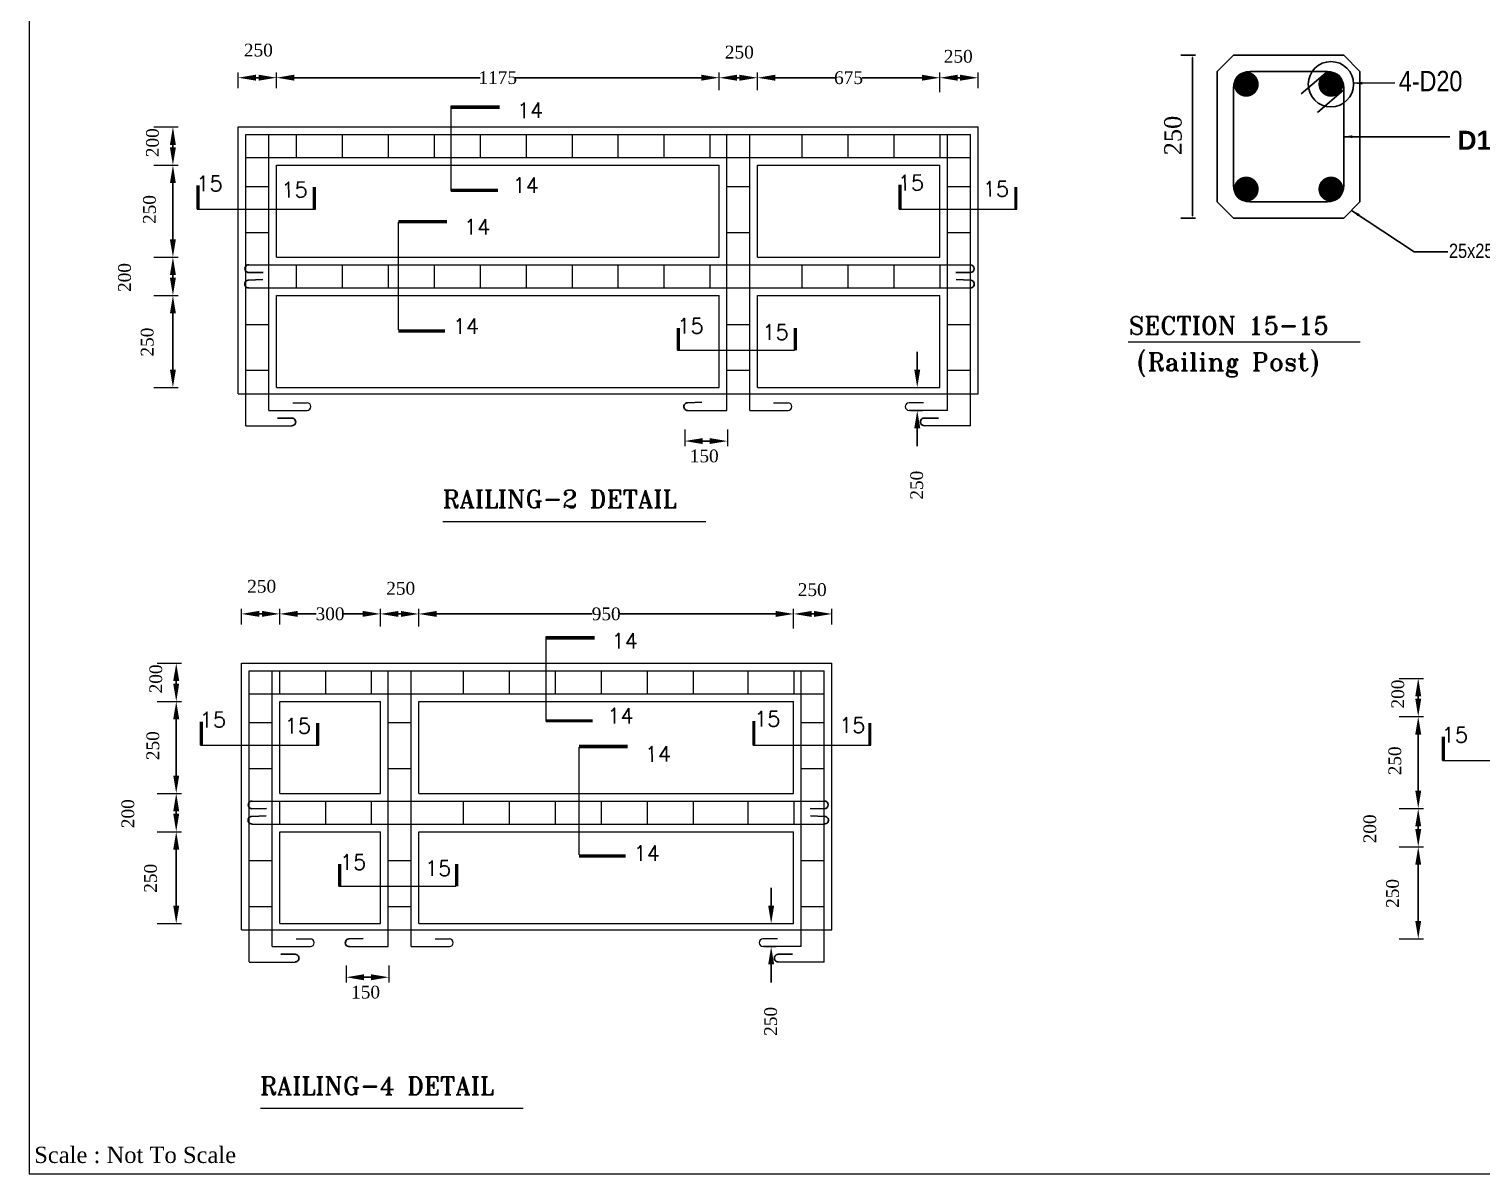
# Model space of a CAD drawing. Extents: x -298162 to 1078160, y -513173 to -216568.
# Drawn here: x 651292 to 679738, y -459717 to -437298 of the extents above; entities that cross this region are included whole.
import ezdxf

# ---------------------------------------------------------------- set-up
doc = ezdxf.new("R2010")
doc.units = 0
doc.header["$MEASUREMENT"] = 0
doc.linetypes.add('ACAD_ISO02W100', pattern=[15, 12, -3])
doc.layers.get('0').update_dxf_attribs({"linetype": 'CONTINUOUS'})
doc.layers.get('DEFPOINTS').update_dxf_attribs({"linetype": 'CONTINUOUS'})
doc.layers.add('doted', color=172, linetype='ACAD_ISO02W100', lineweight=30)
doc.layers.add('LINE', color=7, linetype='CONTINUOUS')
doc.styles.add('BIG', font='ROMANT.SHX')
doc.styles.add('RB', font='sanssb__.ttf')
doc.styles.add('ROMANS', font='romans.shx', dxfattribs={"width": 0.8, "height": 100})
doc.styles.get("Standard").update_dxf_attribs({"font": 'times.ttf', "height": 250})
doc.styles.add('sum', font='arialbd.ttf')
doc.styles.add('TNR', font='times.ttf')
doc.dimstyles.new('3', dxfattribs={"dimtxt": 225, "dimasz": 350, "dimexe": 100, "dimexo": 25, "dimgap": 9, "dimtad": 0, "dimdec": 0, "dimzin": 0, "dimdsep": 46, "dimtxsty": 'Standard', "dimcen": 0, "dimclrt": 256, "dimadec": 0, "dimazin": 0, "dimtfac": 1, "dimtdec": 0, "dimtofl": 0, "dimtmove": 2, "dimatfit": 3, "dimfxl": 1, "dimtolj": 1, "dimtzin": 0, "dimarcsym": 0})
doc.dimstyles.new('ISO-25', dxfattribs={"dimtxt": 2.5, "dimasz": 2.5, "dimexe": 1.25, "dimexo": 0.625, "dimtad": 1, "dimtxsty": 'Standard', "dimcen": 2.5, "dimadec": 0, "dimazin": 0, "dimtfac": 1, "dimtmove": 0, "dimatfit": 3, "dimfxl": 1, "dimarcsym": 0})

# ---------------------------------------------------------------- blocks, each defined once
blk = doc.blocks.new('*D889')
at = {"color": 7, "lineweight": 15}
for p, q in [((653737, -441766), (654209, -441766)), ((653737, -442516), (654209, -442516))]:
    blk.add_line(p, q, dxfattribs=at)
at = {"color": 7, "lineweight": -2}
blk.add_line((654109, -442116), (654109, -442166), dxfattribs=at)
for points in [[(654050, -442116), (654167, -442116), (654109, -441766)], [(654050, -442166), (654167, -442166), (654109, -442516)]]:
    blk.add_solid(points, dxfattribs=at)
at = {"layer": 'DEFPOINTS', "color": 0, "lineweight": -2}
for p in [(653712, -441766), (653712, -442516), (654109, -442516)]:
    blk.add_point(p, dxfattribs=at)
at = {"lineweight": 15, "insert": (653163, -442163), "char_height": 250, "attachment_point": 5, "rotation": 90}
blk.add_mtext('\\A1;200', dxfattribs=at)
blk = doc.blocks.new('ARC')
at = {"color": 6, "linetype": 'Continuous'}
blk.add_line((-46.4, 25), (0.8, 25), dxfattribs=at)
blk.add_arc((0.4, 12.5), 12.5, 268.1217, 88.1217, dxfattribs=at)
blk = doc.blocks.new('*D890')
at = {"color": 7, "lineweight": 15}
for p, q in [((653737, -442516), (654209, -442516)), ((653737, -444316), (654209, -444316))]:
    blk.add_line(p, q, dxfattribs=at)
at = {"color": 7, "lineweight": -2}
blk.add_line((654109, -442866), (654109, -443966), dxfattribs=at)
for points in [[(654050, -442866), (654167, -442866), (654109, -442516)], [(654050, -443966), (654167, -443966), (654109, -444316)]]:
    blk.add_solid(points, dxfattribs=at)
at = {"layer": 'DEFPOINTS', "color": 0, "lineweight": -2}
for p in [(653712, -442516), (653712, -444316), (654109, -444316)]:
    blk.add_point(p, dxfattribs=at)
at = {"lineweight": 15, "insert": (653607, -443428), "char_height": 250, "attachment_point": 5, "rotation": 90}
blk.add_mtext('\\A1;250', dxfattribs=at)
blk = doc.blocks.new('*D891')
at = {"color": 7, "lineweight": -2}
for p, q in [((668682, -443966), (668682, -443616)), ((668682, -445116), (668682, -445466))]:
    blk.add_line(p, q, dxfattribs=at)
at = {"color": 7, "lineweight": 15}
for p, q in [((668550, -444316), (668782, -444316)), ((668550, -444766), (668782, -444766))]:
    blk.add_line(p, q, dxfattribs=at)
at = {"color": 7, "lineweight": -2}
for points in [[(668624, -443966), (668741, -443966), (668682, -444316)], [(668624, -445116), (668741, -445116), (668682, -444766)]]:
    blk.add_solid(points, dxfattribs=at)
at = {"layer": 'DEFPOINTS', "color": 0, "lineweight": -2}
for p in [(668525, -444316), (668525, -444766), (668682, -444766)]:
    blk.add_point(p, dxfattribs=at)
at = {"lineweight": 15, "insert": (668673, -446230), "char_height": 250, "attachment_point": 5, "rotation": 90}
blk.add_mtext('\\A1;250', dxfattribs=at)
blk = doc.blocks.new('*D892')
at = {"color": 7, "lineweight": 15}
for p, q in [((664129, -445138), (664129, -445466)), ((664967, -445138), (664967, -445466))]:
    blk.add_line(p, q, dxfattribs=at)
at = {"color": 7, "lineweight": -2}
blk.add_line((664479, -445366), (664617, -445366), dxfattribs=at)
for points in [[(664479, -445308), (664479, -445424), (664129, -445366)], [(664617, -445308), (664617, -445424), (664967, -445366)]]:
    blk.add_solid(points, dxfattribs=at)
at = {"layer": 'DEFPOINTS', "color": 0, "lineweight": -2}
for p in [(664129, -445113), (664967, -445113), (664967, -445366)]:
    blk.add_point(p, dxfattribs=at)
at = {"lineweight": 15, "insert": (664511, -445659), "char_height": 250, "attachment_point": 5}
blk.add_mtext('\\A1;150', dxfattribs=at)
blk = doc.blocks.new('*D893')
at = {"color": 7, "lineweight": 15}
for p, q in [((656135, -438458), (656135, -438151)), ((664802, -438498), (664802, -438151))]:
    blk.add_line(p, q, dxfattribs=at)
at = {"color": 7, "lineweight": -2}
for p, q in [((656485, -438251), (660124, -438251)), ((664452, -438251), (660813, -438251))]:
    blk.add_line(p, q, dxfattribs=at)
for points in [[(656485, -438192), (656485, -438309), (656135, -438251)], [(664452, -438192), (664452, -438309), (664802, -438251)]]:
    blk.add_solid(points, dxfattribs=at)
at = {"layer": 'DEFPOINTS', "color": 0, "lineweight": -2}
for p in [(664802, -438251), (656135, -438483), (664802, -438523)]:
    blk.add_point(p, dxfattribs=at)
at = {"lineweight": 15, "insert": (660468, -438251), "char_height": 250, "attachment_point": 5}
blk.add_mtext('\\A1;1175', dxfattribs=at)
blk = doc.blocks.new('*D894')
at = {"color": 7, "lineweight": 15}
for p, q in [((653737, -439216), (654209, -439216)), ((653737, -439966), (654209, -439966))]:
    blk.add_line(p, q, dxfattribs=at)
at = {"color": 7, "lineweight": -2}
blk.add_line((654109, -439566), (654109, -439616), dxfattribs=at)
for points in [[(654050, -439566), (654167, -439566), (654109, -439216)], [(654050, -439616), (654167, -439616), (654109, -439966)]]:
    blk.add_solid(points, dxfattribs=at)
at = {"layer": 'DEFPOINTS', "color": 0, "lineweight": -2}
for p in [(653712, -439216), (653712, -439966), (654109, -439966)]:
    blk.add_point(p, dxfattribs=at)
at = {"lineweight": 15, "insert": (653710, -439524), "char_height": 250, "attachment_point": 5, "rotation": 90}
blk.add_mtext('\\A1;200', dxfattribs=at)
blk = doc.blocks.new('*D895')
at = {"color": 7, "lineweight": 15}
for p, q in [((653737, -439966), (654209, -439966)), ((653737, -441766), (654209, -441766))]:
    blk.add_line(p, q, dxfattribs=at)
at = {"color": 7, "lineweight": -2}
blk.add_line((654109, -440316), (654109, -441416), dxfattribs=at)
for points in [[(654050, -440316), (654167, -440316), (654109, -439966)], [(654050, -441416), (654167, -441416), (654109, -441766)]]:
    blk.add_solid(points, dxfattribs=at)
at = {"layer": 'DEFPOINTS', "color": 0, "lineweight": -2}
for p in [(653712, -439966), (653712, -441766), (654109, -441766)]:
    blk.add_point(p, dxfattribs=at)
at = {"lineweight": 15, "insert": (653651, -440832), "char_height": 250, "attachment_point": 5, "rotation": 90}
blk.add_mtext('\\A1;250', dxfattribs=at)
blk = doc.blocks.new('*D896')
at = {"color": 7, "lineweight": 15}
for p, q in [((655385, -438458), (655385, -438151)), ((656135, -438458), (656135, -438151))]:
    blk.add_line(p, q, dxfattribs=at)
at = {"color": 7, "lineweight": -2}
blk.add_line((655735, -438251), (655785, -438251), dxfattribs=at)
for points in [[(655735, -438192), (655735, -438309), (655385, -438251)], [(655785, -438192), (655785, -438309), (656135, -438251)]]:
    blk.add_solid(points, dxfattribs=at)
at = {"layer": 'DEFPOINTS', "color": 0, "lineweight": -2}
for p in [(656135, -438251), (655385, -438483), (656135, -438483)]:
    blk.add_point(p, dxfattribs=at)
at = {"lineweight": 15, "insert": (655782, -437712), "char_height": 250, "attachment_point": 5}
blk.add_mtext('\\A1;250', dxfattribs=at)
blk = doc.blocks.new('*D897')
at = {"color": 7, "lineweight": 15}
for p, q in [((669122, -438458), (669122, -438152)), ((669872, -438458), (669872, -438152))]:
    blk.add_line(p, q, dxfattribs=at)
at = {"color": 7, "lineweight": -2}
blk.add_line((669472, -438252), (669522, -438252), dxfattribs=at)
for points in [[(669472, -438193), (669472, -438310), (669122, -438252)], [(669522, -438193), (669522, -438310), (669872, -438252)]]:
    blk.add_solid(points, dxfattribs=at)
at = {"layer": 'DEFPOINTS', "color": 0, "lineweight": -2}
for p in [(669872, -438252), (669122, -438483), (669872, -438483)]:
    blk.add_point(p, dxfattribs=at)
at = {"lineweight": 15, "insert": (669485, -437834), "char_height": 250, "attachment_point": 5}
blk.add_mtext('\\A1;250', dxfattribs=at)
blk = doc.blocks.new('*D898')
at = {"color": 7, "lineweight": 15}
for p, q in [((665552, -438498), (665552, -438152)), ((669122, -438537), (669122, -438152))]:
    blk.add_line(p, q, dxfattribs=at)
at = {"color": 7, "lineweight": -2}
for p, q in [((665902, -438252), (667071, -438252)), ((668772, -438252), (667603, -438252))]:
    blk.add_line(p, q, dxfattribs=at)
for points in [[(665902, -438193), (665902, -438310), (665552, -438252)], [(668772, -438193), (668772, -438310), (669122, -438252)]]:
    blk.add_solid(points, dxfattribs=at)
at = {"layer": 'DEFPOINTS', "color": 0, "lineweight": -2}
for p in [(669122, -438252), (665552, -438523), (669122, -438562)]:
    blk.add_point(p, dxfattribs=at)
at = {"lineweight": 15, "insert": (667337, -438252), "char_height": 250, "attachment_point": 5}
blk.add_mtext('\\A1;675', dxfattribs=at)
blk = doc.blocks.new('*D899')
at = {"color": 7, "lineweight": 15}
for p, q in [((664802, -438498), (664802, -438152)), ((665552, -438498), (665552, -438152))]:
    blk.add_line(p, q, dxfattribs=at)
at = {"color": 7, "lineweight": -2}
blk.add_line((665152, -438252), (665202, -438252), dxfattribs=at)
for points in [[(665152, -438193), (665152, -438310), (664802, -438252)], [(665202, -438193), (665202, -438310), (665552, -438252)]]:
    blk.add_solid(points, dxfattribs=at)
at = {"layer": 'DEFPOINTS', "color": 0, "lineweight": -2}
for p in [(665552, -438252), (664802, -438523), (665552, -438523)]:
    blk.add_point(p, dxfattribs=at)
at = {"lineweight": 15, "insert": (665199, -437752), "char_height": 250, "attachment_point": 5}
blk.add_mtext('\\A1;250', dxfattribs=at)
blk = doc.blocks.new('*D921')
at = {"color": 7, "lineweight": 15}
for p, q in [((678119, -452562), (678591, -452562)), ((678119, -453312), (678591, -453312))]:
    blk.add_line(p, q, dxfattribs=at)
at = {"color": 7, "lineweight": -2}
blk.add_line((678491, -452912), (678491, -452962), dxfattribs=at)
for points in [[(678433, -452912), (678549, -452912), (678491, -452562)], [(678433, -452962), (678549, -452962), (678491, -453312)]]:
    blk.add_solid(points, dxfattribs=at)
at = {"layer": 'DEFPOINTS', "color": 0, "lineweight": -2}
for p in [(678094, -452562), (678094, -453312), (678491, -453312)]:
    blk.add_point(p, dxfattribs=at)
at = {"lineweight": 15, "insert": (677545, -452959), "char_height": 250, "attachment_point": 5, "rotation": 90}
blk.add_mtext('\\A1;200', dxfattribs=at)
blk = doc.blocks.new('*D922')
at = {"color": 7, "lineweight": 15}
for p, q in [((678119, -453312), (678591, -453312)), ((678119, -455112), (678591, -455112))]:
    blk.add_line(p, q, dxfattribs=at)
at = {"color": 7, "lineweight": -2}
blk.add_line((678491, -453662), (678491, -454762), dxfattribs=at)
for points in [[(678433, -453662), (678549, -453662), (678491, -453312)], [(678433, -454762), (678549, -454762), (678491, -455112)]]:
    blk.add_solid(points, dxfattribs=at)
at = {"layer": 'DEFPOINTS', "color": 0, "lineweight": -2}
for p in [(678094, -453312), (678094, -455112), (678491, -455112)]:
    blk.add_point(p, dxfattribs=at)
at = {"lineweight": 15, "insert": (677990, -454224), "char_height": 250, "attachment_point": 5, "rotation": 90}
blk.add_mtext('\\A1;250', dxfattribs=at)
blk = doc.blocks.new('*D926')
at = {"color": 7, "lineweight": 15}
for p, q in [((678119, -450012), (678591, -450012)), ((678119, -450762), (678591, -450762))]:
    blk.add_line(p, q, dxfattribs=at)
at = {"color": 7, "lineweight": -2}
blk.add_line((678491, -450362), (678491, -450412), dxfattribs=at)
for points in [[(678433, -450362), (678549, -450362), (678491, -450012)], [(678433, -450412), (678549, -450412), (678491, -450762)]]:
    blk.add_solid(points, dxfattribs=at)
at = {"layer": 'DEFPOINTS', "color": 0, "lineweight": -2}
for p in [(678094, -450012), (678094, -450762), (678491, -450762)]:
    blk.add_point(p, dxfattribs=at)
at = {"lineweight": 15, "insert": (678092, -450320), "char_height": 250, "attachment_point": 5, "rotation": 90}
blk.add_mtext('\\A1;200', dxfattribs=at)
blk = doc.blocks.new('*D927')
at = {"color": 7, "lineweight": 15}
for p, q in [((678119, -450762), (678591, -450762)), ((678119, -452562), (678591, -452562))]:
    blk.add_line(p, q, dxfattribs=at)
at = {"color": 7, "lineweight": -2}
blk.add_line((678491, -451112), (678491, -452212), dxfattribs=at)
for points in [[(678433, -451112), (678549, -451112), (678491, -450762)], [(678433, -452212), (678549, -452212), (678491, -452562)]]:
    blk.add_solid(points, dxfattribs=at)
at = {"layer": 'DEFPOINTS', "color": 0, "lineweight": -2}
for p in [(678094, -450762), (678094, -452562), (678491, -452562)]:
    blk.add_point(p, dxfattribs=at)
at = {"lineweight": 15, "insert": (678034, -451628), "char_height": 250, "attachment_point": 5, "rotation": 90}
blk.add_mtext('\\A1;250', dxfattribs=at)
blk = doc.blocks.new('*D1137')
at = {"color": 7, "lineweight": 15}
for p, q in [((653802, -452265), (654274, -452265)), ((653802, -453015), (654274, -453015))]:
    blk.add_line(p, q, dxfattribs=at)
at = {"color": 7, "lineweight": -2}
blk.add_line((654174, -452615), (654174, -452665), dxfattribs=at)
for points in [[(654115, -452615), (654232, -452615), (654174, -452265)], [(654115, -452665), (654232, -452665), (654174, -453015)]]:
    blk.add_solid(points, dxfattribs=at)
at = {"layer": 'DEFPOINTS', "color": 0, "lineweight": -2}
for p in [(653777, -452265), (653777, -453015), (654174, -453015)]:
    blk.add_point(p, dxfattribs=at)
at = {"lineweight": 15, "insert": (653228, -452662), "char_height": 250, "attachment_point": 5, "rotation": 90}
blk.add_mtext('\\A1;200', dxfattribs=at)
blk = doc.blocks.new('*D1138')
at = {"color": 7, "lineweight": 15}
for p, q in [((653802, -453015), (654274, -453015)), ((653802, -454815), (654274, -454815))]:
    blk.add_line(p, q, dxfattribs=at)
at = {"color": 7, "lineweight": -2}
blk.add_line((654174, -453365), (654174, -454465), dxfattribs=at)
for points in [[(654115, -453365), (654232, -453365), (654174, -453015)], [(654115, -454465), (654232, -454465), (654174, -454815)]]:
    blk.add_solid(points, dxfattribs=at)
at = {"layer": 'DEFPOINTS', "color": 0, "lineweight": -2}
for p in [(653777, -453015), (653777, -454815), (654174, -454815)]:
    blk.add_point(p, dxfattribs=at)
at = {"lineweight": 15, "insert": (653672, -453927), "char_height": 250, "attachment_point": 5, "rotation": 90}
blk.add_mtext('\\A1;250', dxfattribs=at)
blk = doc.blocks.new('*D1139')
at = {"color": 7, "lineweight": -2}
for p, q in [((665822, -454465), (665822, -454115)), ((665822, -455615), (665822, -455965))]:
    blk.add_line(p, q, dxfattribs=at)
at = {"color": 7, "lineweight": 15}
for p, q in [((665690, -454815), (665922, -454815)), ((665690, -455265), (665922, -455265))]:
    blk.add_line(p, q, dxfattribs=at)
at = {"color": 7, "lineweight": -2}
for points in [[(665764, -454465), (665881, -454465), (665822, -454815)], [(665764, -455615), (665881, -455615), (665822, -455265)]]:
    blk.add_solid(points, dxfattribs=at)
at = {"layer": 'DEFPOINTS', "color": 0, "lineweight": -2}
for p in [(665665, -454815), (665665, -455265), (665822, -455265)]:
    blk.add_point(p, dxfattribs=at)
at = {"lineweight": 15, "insert": (665813, -456729), "char_height": 250, "attachment_point": 5, "rotation": 90}
blk.add_mtext('\\A1;250', dxfattribs=at)
blk = doc.blocks.new('*D1140')
at = {"color": 7, "lineweight": 15}
for p, q in [((657499, -455637), (657499, -455965)), ((658337, -455637), (658337, -455965))]:
    blk.add_line(p, q, dxfattribs=at)
at = {"color": 7, "lineweight": -2}
blk.add_line((657849, -455865), (657987, -455865), dxfattribs=at)
for points in [[(657849, -455807), (657849, -455924), (657499, -455865)], [(657987, -455807), (657987, -455924), (658337, -455865)]]:
    blk.add_solid(points, dxfattribs=at)
at = {"layer": 'DEFPOINTS', "color": 0, "lineweight": -2}
for p in [(657499, -455612), (658337, -455612), (658337, -455865)]:
    blk.add_point(p, dxfattribs=at)
at = {"lineweight": 15, "insert": (657881, -456158), "char_height": 250, "attachment_point": 5}
blk.add_mtext('\\A1;150', dxfattribs=at)
blk = doc.blocks.new('*D1141')
at = {"color": 7, "lineweight": 15}
for p, q in [((656200, -448932), (656200, -448650)), ((658172, -448997), (658172, -448650))]:
    blk.add_line(p, q, dxfattribs=at)
at = {"color": 7, "lineweight": -2}
for p, q in [((656550, -448750), (656914, -448750)), ((657822, -448750), (657458, -448750))]:
    blk.add_line(p, q, dxfattribs=at)
for points in [[(656550, -448691), (656550, -448808), (656200, -448750)], [(657822, -448691), (657822, -448808), (658172, -448750)]]:
    blk.add_solid(points, dxfattribs=at)
at = {"layer": 'DEFPOINTS', "color": 0, "lineweight": -2}
for p in [(658172, -448750), (656200, -448957), (658172, -449022)]:
    blk.add_point(p, dxfattribs=at)
at = {"lineweight": 15, "insert": (657186, -448750), "char_height": 250, "attachment_point": 5}
blk.add_mtext('\\A1;300', dxfattribs=at)
blk = doc.blocks.new('*D1142')
at = {"color": 7, "lineweight": 15}
for p, q in [((653802, -449715), (654274, -449715)), ((653802, -450465), (654274, -450465))]:
    blk.add_line(p, q, dxfattribs=at)
at = {"color": 7, "lineweight": -2}
blk.add_line((654174, -450065), (654174, -450115), dxfattribs=at)
for points in [[(654115, -450065), (654232, -450065), (654174, -449715)], [(654115, -450115), (654232, -450115), (654174, -450465)]]:
    blk.add_solid(points, dxfattribs=at)
at = {"layer": 'DEFPOINTS', "color": 0, "lineweight": -2}
for p in [(653777, -449715), (653777, -450465), (654174, -450465)]:
    blk.add_point(p, dxfattribs=at)
at = {"lineweight": 15, "insert": (653775, -450023), "char_height": 250, "attachment_point": 5, "rotation": 90}
blk.add_mtext('\\A1;200', dxfattribs=at)
blk = doc.blocks.new('*D1143')
at = {"color": 7, "lineweight": 15}
for p, q in [((653802, -450465), (654274, -450465)), ((653802, -452265), (654274, -452265))]:
    blk.add_line(p, q, dxfattribs=at)
at = {"color": 7, "lineweight": -2}
blk.add_line((654174, -450815), (654174, -451915), dxfattribs=at)
for points in [[(654115, -450815), (654232, -450815), (654174, -450465)], [(654115, -451915), (654232, -451915), (654174, -452265)]]:
    blk.add_solid(points, dxfattribs=at)
at = {"layer": 'DEFPOINTS', "color": 0, "lineweight": -2}
for p in [(653777, -450465), (653777, -452265), (654174, -452265)]:
    blk.add_point(p, dxfattribs=at)
at = {"lineweight": 15, "insert": (653717, -451331), "char_height": 250, "attachment_point": 5, "rotation": 90}
blk.add_mtext('\\A1;250', dxfattribs=at)
blk = doc.blocks.new('*D1144')
at = {"color": 7, "lineweight": 15}
for p, q in [((655450, -448957), (655450, -448650)), ((656200, -448957), (656200, -448650))]:
    blk.add_line(p, q, dxfattribs=at)
at = {"color": 7, "lineweight": -2}
blk.add_line((655800, -448750), (655850, -448750), dxfattribs=at)
for points in [[(655800, -448691), (655800, -448808), (655450, -448750)], [(655850, -448691), (655850, -448808), (656200, -448750)]]:
    blk.add_solid(points, dxfattribs=at)
at = {"layer": 'DEFPOINTS', "color": 0, "lineweight": -2}
for p in [(656200, -448750), (655450, -448982), (656200, -448982)]:
    blk.add_point(p, dxfattribs=at)
at = {"lineweight": 15, "insert": (655847, -448211), "char_height": 250, "attachment_point": 5}
blk.add_mtext('\\A1;250', dxfattribs=at)
blk = doc.blocks.new('*D1145')
at = {"color": 7, "lineweight": 15}
for p, q in [((666262, -448957), (666262, -448651)), ((667012, -448957), (667012, -448651))]:
    blk.add_line(p, q, dxfattribs=at)
at = {"color": 7, "lineweight": -2}
blk.add_line((666612, -448751), (666662, -448751), dxfattribs=at)
for points in [[(666612, -448693), (666612, -448809), (666262, -448751)], [(666662, -448693), (666662, -448809), (667012, -448751)]]:
    blk.add_solid(points, dxfattribs=at)
at = {"layer": 'DEFPOINTS', "color": 0, "lineweight": -2}
for p in [(667012, -448751), (666262, -448982), (667012, -448982)]:
    blk.add_point(p, dxfattribs=at)
at = {"lineweight": 15, "insert": (666626, -448277), "char_height": 250, "attachment_point": 5}
blk.add_mtext('\\A1;250', dxfattribs=at)
blk = doc.blocks.new('*D1146')
at = {"color": 7, "lineweight": 15}
for p, q in [((658922, -448997), (658922, -448651)), ((666262, -449036), (666262, -448651))]:
    blk.add_line(p, q, dxfattribs=at)
at = {"color": 7, "lineweight": -2}
for p, q in [((659272, -448751), (662320, -448751)), ((665912, -448751), (662864, -448751))]:
    blk.add_line(p, q, dxfattribs=at)
for points in [[(659272, -448693), (659272, -448809), (658922, -448751)], [(665912, -448693), (665912, -448809), (666262, -448751)]]:
    blk.add_solid(points, dxfattribs=at)
at = {"layer": 'DEFPOINTS', "color": 0, "lineweight": -2}
for p in [(666262, -448751), (658922, -449022), (666262, -449061)]:
    blk.add_point(p, dxfattribs=at)
at = {"lineweight": 15, "insert": (662592, -448751), "char_height": 250, "attachment_point": 5}
blk.add_mtext('\\A1;950', dxfattribs=at)
blk = doc.blocks.new('*D1147')
at = {"color": 7, "lineweight": 15}
for p, q in [((658172, -448997), (658172, -448651)), ((658922, -448997), (658922, -448651))]:
    blk.add_line(p, q, dxfattribs=at)
at = {"color": 7, "lineweight": -2}
blk.add_line((658522, -448751), (658572, -448751), dxfattribs=at)
for points in [[(658522, -448693), (658522, -448809), (658172, -448751)], [(658572, -448693), (658572, -448809), (658922, -448751)]]:
    blk.add_solid(points, dxfattribs=at)
at = {"layer": 'DEFPOINTS', "color": 0, "lineweight": -2}
for p in [(658922, -448751), (658172, -449022), (658922, -449022)]:
    blk.add_point(p, dxfattribs=at)
at = {"lineweight": 15, "insert": (658569, -448251), "char_height": 250, "attachment_point": 5}
blk.add_mtext('\\A1;250', dxfattribs=at)

msp = doc.modelspace()

# ---------------------------------------------------------------- linework, layer by layer
at = {"color": 0, "linetype": 'ByBlock', "lineweight": -2}
for p, q in [((674127.089, -437808.962), (673840.137, -437808.962)), ((674071.55, -437855.245), (674071.55, -439618.72)), ((674556.306, -438128.312), (674875.655, -437808.962)), ((674875.655, -437808.962), (677031.262, -437808.962)), ((677031.262, -437808.962), (677350.611, -438128.312)), ((674556.306, -438128.312), (674556.306, -440683.106)), ((675195.004, -438128.312), (676711.913, -438128.312)), ((676711.913, -438128.312), (676200.614, -438569.052)), ((677350.611, -438128.312), (677350.611, -440683.106)), ((674875.655, -438447.661), (674875.655, -440363.756)), ((677031.262, -438489.214), (676519.963, -438929.955)), ((677031.262, -438447.661), (677031.262, -440363.756)), ((674071.55, -440956.172), (674071.55, -439618.72)), ((674556.306, -440683.106), (674875.655, -441002.455)), ((675195.004, -440683.106), (676711.913, -440683.106)), ((677031.262, -441002.455), (677350.611, -440683.106)), ((674127.089, -441002.455), (673840.137, -441002.455)), ((674875.655, -441002.455), (677031.262, -441002.455))]:
    msp.add_line(p, q, dxfattribs=at)
at = {"color": 0, "lineweight": 15}
for p, q in [((659559.19, -440469.492), (659559.19, -438804.08)), ((659559.19, -438804.08), (660506.037, -438804.08)), ((659559.19, -438810.08), (660506.037, -438810.08)), ((659559.19, -438816.08), (660506.037, -438816.08)), ((659559.19, -438816.08), (660506.037, -438816.08)), ((659559.19, -438816.08), (660506.037, -438816.08)), ((659559.19, -438816.08), (660506.037, -438816.08)), ((659559.19, -438822.08), (660506.037, -438822.08)), ((659559.19, -438822.08), (660506.037, -438822.08)), ((659559.19, -438822.08), (660506.037, -438822.08)), ((659559.19, -438828.08), (660506.037, -438828.08)), ((659559.19, -438834.08), (660506.037, -438834.08)), ((659559.19, -438834.08), (660506.037, -438834.08)), ((659559.19, -438840.08), (660506.037, -438840.08)), ((659559.19, -438840.08), (660506.037, -438840.08)), ((659559.19, -438840.08), (660506.037, -438840.08)), ((659559.19, -438846.08), (660506.037, -438846.08)), ((655384.894, -444438.675), (655384.894, -439215.675)), ((655384.894, -439215.675), (669871.894, -439215.675)), ((655534.894, -445065.675), (655534.894, -439365.675)), ((655534.894, -439365.675), (669721.894, -439365.675)), ((655984.894, -444765.675), (655984.894, -439365.675)), ((656529.711, -439815.675), (656529.711, -439365.675)), ((657429.711, -439815.675), (657429.711, -439365.675)), ((658329.711, -439815.675), (658329.711, -439365.675)), ((659229.711, -439815.675), (659229.711, -439365.675)), ((660129.711, -439815.675), (660129.711, -439365.675)), ((661029.711, -439815.675), (661029.711, -439365.675)), ((661929.711, -439815.675), (661929.711, -439365.675)), ((662829.711, -439815.675), (662829.711, -439365.675)), ((663729.711, -439815.675), (663729.711, -439365.675)), ((664629.711, -439815.675), (664629.711, -439365.675)), ((664951.894, -444765.675), (664951.894, -439365.675)), ((665401.894, -444765.675), (665401.894, -439365.675)), ((666429.711, -439815.675), (666429.711, -439365.675)), ((667329.711, -439815.675), (667329.711, -439365.675)), ((668229.711, -439815.675), (668229.711, -439365.675)), ((669129.711, -439815.675), (669129.711, -439365.675)), ((669271.894, -444765.675), (669271.894, -439365.675)), ((669721.894, -445068.542), (669721.894, -439365.675)), ((669871.894, -444438.675), (669871.894, -439215.675)), ((655534.894, -439815.675), (669721.894, -439815.675)), ((656134.894, -439965.675), (664801.894, -439965.675)), ((656134.894, -441765.675), (656134.894, -439965.675)), ((664801.894, -441765.675), (664801.894, -439965.675)), ((665551.894, -439965.675), (669121.894, -439965.675)), ((665551.894, -441765.675), (665551.894, -439965.675)), ((669121.894, -441765.675), (669121.894, -439965.675)), ((654583.788, -440823.518), (654583.788, -440364.172)), ((654595.788, -440823.518), (654595.788, -440364.172)), ((654595.788, -440823.518), (654595.788, -440364.172)), ((654607.788, -440823.518), (654607.788, -440364.172)), ((654607.788, -440823.518), (654607.788, -440364.172)), ((654607.788, -440823.518), (654607.788, -440364.172)), ((654607.788, -440823.518), (654607.788, -440364.172)), ((654607.788, -440823.518), (654607.788, -440364.172)), ((654619.788, -440823.518), (654619.788, -440364.172)), ((655534.894, -440380.646), (655984.894, -440380.646)), ((656862.16, -440823.518), (656862.16, -440391.914)), ((656874.16, -440823.518), (656874.16, -440391.914)), ((656886.16, -440823.518), (656886.16, -440391.914)), ((656898.16, -440823.518), (656898.16, -440391.914)), ((659559.19, -440433.492), (660469.619, -440433.492)), ((659559.19, -440439.492), (660469.619, -440439.492)), ((659559.19, -440445.492), (660469.619, -440445.492)), ((659559.19, -440451.492), (660469.619, -440451.492)), ((659559.19, -440457.492), (660469.619, -440457.492)), ((659559.19, -440463.492), (660469.619, -440463.492)), ((659559.19, -440469.492), (660469.619, -440469.492)), ((664951.894, -440380.646), (665401.894, -440380.646)), ((668328.597, -440823.518), (668328.597, -440348.753)), ((668340.597, -440823.518), (668340.597, -440348.753)), ((668340.597, -440823.518), (668340.597, -440348.753)), ((668352.597, -440823.518), (668352.597, -440348.753)), ((668352.597, -440823.518), (668352.597, -440348.753)), ((668352.597, -440823.518), (668352.597, -440348.753)), ((668352.597, -440823.518), (668352.597, -440348.753)), ((668352.597, -440823.518), (668352.597, -440348.753)), ((668364.597, -440823.518), (668364.597, -440348.753)), ((669271.894, -440380.646), (669721.894, -440380.646)), ((670599.16, -440823.518), (670599.16, -440391.914)), ((670611.16, -440823.518), (670611.16, -440391.914)), ((670623.16, -440823.518), (670623.16, -440391.914)), ((670635.16, -440823.518), (670635.16, -440391.914)), ((654583.788, -440823.518), (656898.16, -440823.518)), ((668328.597, -440823.518), (670635.16, -440823.518)), ((658523.967, -441044.574), (659470.813, -441044.574)), ((658523.967, -441050.574), (659470.813, -441050.574)), ((658523.967, -441056.574), (659470.813, -441056.574)), ((658523.967, -441056.574), (659470.813, -441056.574)), ((658523.967, -441056.574), (659470.813, -441056.574)), ((658523.967, -441056.574), (659470.813, -441056.574)), ((658523.967, -441062.574), (659470.813, -441062.574)), ((658523.967, -441062.574), (659470.813, -441062.574)), ((658523.967, -441062.574), (659470.813, -441062.574)), ((658523.967, -441068.574), (659470.813, -441068.574)), ((658523.967, -441074.574), (659470.813, -441074.574)), ((658523.967, -441074.574), (659470.813, -441074.574)), ((658523.967, -443190.683), (658523.967, -441080.574)), ((658523.967, -441080.574), (659470.813, -441080.574)), ((658523.967, -441080.574), (659470.813, -441080.574)), ((658523.967, -441080.574), (659470.813, -441080.574)), ((658523.967, -441086.574), (659470.813, -441086.574)), ((655534.894, -441280.646), (655984.894, -441280.646)), ((664951.894, -441280.646), (665401.894, -441280.646)), ((669271.894, -441280.646), (669721.894, -441280.646)), ((656134.894, -441765.675), (664801.894, -441765.675)), ((656134.894, -441765.675), (662253.394, -441765.675)), ((656134.894, -441765.675), (662253.394, -441765.675)), ((663003.394, -441765.675), (664801.894, -441765.675)), ((665551.894, -441765.675), (669121.894, -441765.675)), ((665551.894, -441765.675), (669121.894, -441765.675)), ((655592.698, -441915.675), (669721.894, -441915.675)), ((655617.974, -441915.675), (669721.894, -441915.675)), ((656529.711, -442365.675), (656529.711, -441915.675)), ((657429.711, -442365.675), (657429.711, -441915.675)), ((658329.711, -442365.675), (658329.711, -441915.675)), ((659229.711, -442365.675), (659229.711, -441915.675)), ((660129.711, -442365.675), (660129.711, -441915.675)), ((661029.711, -442365.675), (661029.711, -441915.675)), ((661929.711, -442365.675), (661929.711, -441915.675)), ((662829.711, -442365.675), (662829.711, -441915.675)), ((663729.711, -442365.675), (663729.711, -441915.675)), ((664629.711, -442365.675), (664629.711, -441915.675)), ((666429.711, -442365.675), (666429.711, -441915.675)), ((667329.711, -442365.675), (667329.711, -441915.675)), ((668229.711, -442365.675), (668229.711, -441915.675)), ((669129.711, -442365.675), (669129.711, -441915.675)), ((655594.912, -442365.675), (669721.894, -442365.675)), ((655644.019, -442365.675), (669721.894, -442365.675)), ((656134.894, -442515.675), (664801.894, -442515.675)), ((656134.894, -444315.675), (656134.894, -442515.675)), ((664801.894, -444315.675), (664801.894, -442515.675)), ((665551.894, -442515.675), (669121.894, -442515.675)), ((665551.894, -444315.675), (665551.894, -442515.675)), ((669121.894, -444315.675), (669121.894, -442515.675)), ((655534.894, -443080.646), (655984.894, -443080.646)), ((663988.788, -443584.173), (663988.788, -443152.568)), ((664000.788, -443584.173), (664000.788, -443152.568)), ((664012.788, -443584.173), (664012.788, -443152.568)), ((664024.788, -443584.173), (664024.788, -443152.568)), ((664024.788, -443584.173), (664024.788, -443152.568)), ((664951.894, -443080.646), (665401.894, -443080.646)), ((666279.16, -443584.173), (666279.16, -443152.568)), ((666291.16, -443584.173), (666291.16, -443152.568)), ((666303.16, -443584.173), (666303.16, -443152.568)), ((666315.16, -443584.173), (666315.16, -443152.568)), ((669271.894, -443080.646), (669721.894, -443080.646)), ((658523.967, -443190.683), (659434.396, -443190.683)), ((658523.967, -443196.683), (659434.396, -443196.683)), ((658523.967, -443202.683), (659434.396, -443202.683)), ((658523.967, -443208.683), (659434.396, -443208.683)), ((658523.967, -443214.683), (659434.396, -443214.683)), ((658523.967, -443220.683), (659434.396, -443220.683)), ((658523.967, -443226.683), (659434.396, -443226.683)), ((663988.788, -443584.173), (666279.16, -443584.173)), ((655534.894, -443980.646), (655984.894, -443980.646)), ((664951.894, -443980.646), (665401.894, -443980.646)), ((669271.894, -443980.646), (669721.894, -443980.646)), ((656134.894, -444315.675), (664801.894, -444315.675)), ((665551.894, -444315.675), (669121.894, -444315.675)), ((655384.894, -444438.675), (669871.894, -444438.675)), ((655984.894, -444765.675), (656734.894, -444765.675)), ((656453.736, -444615.675), (656734.894, -444615.675)), ((664193.673, -444765.675), (664951.894, -444765.675)), ((665401.894, -444765.675), (666151.894, -444765.675)), ((665870.736, -444615.675), (666151.894, -444615.675)), ((668803.051, -444615.675), (668521.894, -444615.675)), ((669271.894, -444765.675), (668521.894, -444765.675)), ((655538.175, -445068.542), (656438.175, -445068.542)), ((669721.894, -445068.542), (668818.613, -445068.542)), ((661413.555, -450858.624), (661413.555, -449193.212)), ((661413.555, -449193.212), (662360.402, -449193.212)), ((661413.555, -449199.212), (662360.402, -449199.212)), ((661413.555, -449205.212), (662360.402, -449205.212)), ((661413.555, -449205.212), (662360.402, -449205.212)), ((661413.555, -449205.212), (662360.402, -449205.212)), ((661413.555, -449205.212), (662360.402, -449205.212)), ((661413.555, -449211.212), (662360.402, -449211.212)), ((661413.555, -449211.212), (662360.402, -449211.212)), ((661413.555, -449211.212), (662360.402, -449211.212)), ((661413.555, -449217.212), (662360.402, -449217.212)), ((661413.555, -449223.212), (662360.402, -449223.212)), ((661413.555, -449223.212), (662360.402, -449223.212)), ((661413.555, -449229.212), (662360.402, -449229.212)), ((661413.555, -449229.212), (662360.402, -449229.212)), ((661413.555, -449229.212), (662360.402, -449229.212)), ((661413.555, -449235.212), (662360.402, -449235.212)), ((655449.988, -454937.778), (655449.988, -449714.778)), ((655449.988, -449714.778), (656199.988, -449714.778)), ((656199.988, -449714.778), (667012.041, -449714.778)), ((667012.041, -454937.778), (667012.041, -449714.778)), ((655599.988, -455564.778), (655599.988, -449864.778)), ((655599.988, -449864.778), (656199.988, -449864.778)), ((656049.988, -455264.778), (656049.988, -449864.778)), ((656199.988, -449864.778), (666862.041, -449864.778)), ((656199.988, -450314.778), (656199.988, -449864.778)), ((657099.988, -450314.778), (657099.988, -449864.778)), ((657999.988, -450314.778), (657999.988, -449864.778)), ((658322.17, -455264.778), (658322.17, -449864.778)), ((658772.17, -455264.778), (658772.17, -449864.778)), ((659799.988, -450314.778), (659799.988, -449864.778)), ((660699.988, -450314.778), (660699.988, -449864.778)), ((661599.988, -450314.778), (661599.988, -449864.778)), ((662499.988, -450314.778), (662499.988, -449864.778)), ((663399.988, -450314.778), (663399.988, -449864.778)), ((664299.988, -450314.778), (664299.988, -449864.778)), ((665369.858, -450314.778), (665369.858, -449864.778)), ((666269.858, -450314.778), (666269.858, -449864.778)), ((666412.041, -455264.778), (666412.041, -449864.778)), ((666862.041, -455567.646), (666862.041, -449864.778)), ((655599.988, -450314.778), (656199.988, -450314.778)), ((656199.988, -450314.778), (666862.041, -450314.778)), ((656199.988, -450464.778), (658172.17, -450464.778)), ((656199.988, -452264.778), (656199.988, -450464.778)), ((658172.17, -452264.778), (658172.17, -450464.778)), ((658922.17, -450464.778), (666262.041, -450464.778)), ((658922.17, -452264.778), (658922.17, -450464.778)), ((666262.041, -452264.778), (666262.041, -450464.778)), ((654648.882, -451322.621), (654648.882, -450863.275)), ((654660.882, -451322.621), (654660.882, -450863.275)), ((654660.882, -451322.621), (654660.882, -450863.275)), ((654672.882, -451322.621), (654672.882, -450863.275)), ((654672.882, -451322.621), (654672.882, -450863.275)), ((654672.882, -451322.621), (654672.882, -450863.275)), ((654672.882, -451322.621), (654672.882, -450863.275)), ((654672.882, -451322.621), (654672.882, -450863.275)), ((654684.882, -451322.621), (654684.882, -450863.275)), ((661413.555, -450822.624), (662323.985, -450822.624)), ((661413.555, -450828.624), (662323.985, -450828.624)), ((661413.555, -450834.624), (662323.985, -450834.624)), ((661413.555, -450840.624), (662323.985, -450840.624)), ((661413.555, -450846.624), (662323.985, -450846.624)), ((661413.555, -450852.624), (662323.985, -450852.624)), ((661413.555, -450858.624), (662323.985, -450858.624)), ((665468.745, -451322.621), (665468.745, -450847.857)), ((665480.745, -451322.621), (665480.745, -450847.857)), ((665480.745, -451322.621), (665480.745, -450847.857)), ((665492.745, -451322.621), (665492.745, -450847.857)), ((665492.745, -451322.621), (665492.745, -450847.857)), ((665492.745, -451322.621), (665492.745, -450847.857)), ((665492.745, -451322.621), (665492.745, -450847.857)), ((665492.745, -451322.621), (665492.745, -450847.857)), ((665504.745, -451322.621), (665504.745, -450847.857)), ((655599.988, -450879.75), (656049.988, -450879.75)), ((656927.254, -451322.621), (656927.254, -450891.017)), ((656939.254, -451322.621), (656939.254, -450891.017)), ((656951.254, -451322.621), (656951.254, -450891.017)), ((656963.254, -451322.621), (656963.254, -450891.017)), ((658322.17, -450879.75), (658772.17, -450879.75)), ((666412.041, -450879.75), (666862.041, -450879.75)), ((667739.308, -451322.621), (667739.308, -450891.017)), ((667751.308, -451322.621), (667751.308, -450891.017)), ((667763.308, -451322.621), (667763.308, -450891.017)), ((667775.308, -451322.621), (667775.308, -450891.017)), ((654648.882, -451322.621), (656963.254, -451322.621)), ((662062.859, -451323.724), (663009.706, -451323.724)), ((662062.859, -451329.724), (663009.706, -451329.724)), ((662062.859, -451335.724), (663009.706, -451335.724)), ((662062.859, -451335.724), (663009.706, -451335.724)), ((662062.859, -451335.724), (663009.706, -451335.724)), ((662062.859, -451335.724), (663009.706, -451335.724)), ((662062.859, -451341.724), (663009.706, -451341.724)), ((662062.859, -451341.724), (663009.706, -451341.724)), ((662062.859, -451341.724), (663009.706, -451341.724)), ((662062.859, -451347.724), (663009.706, -451347.724)), ((662062.859, -451353.724), (663009.706, -451353.724)), ((662062.859, -451353.724), (663009.706, -451353.724)), ((662062.859, -453469.833), (662062.859, -451359.724)), ((662062.859, -451359.724), (663009.706, -451359.724)), ((662062.859, -451359.724), (663009.706, -451359.724)), ((662062.859, -451359.724), (663009.706, -451359.724)), ((662062.859, -451365.724), (663009.706, -451365.724)), ((665468.745, -451322.621), (667775.308, -451322.621)), ((678966.25, -451619.632), (678966.25, -451160.286)), ((678978.25, -451619.632), (678978.25, -451160.286)), ((678978.25, -451619.632), (678978.25, -451160.286)), ((678990.25, -451619.632), (678990.25, -451160.286)), ((678990.25, -451619.632), (678990.25, -451160.286)), ((678990.25, -451619.632), (678990.25, -451160.286)), ((678990.25, -451619.632), (678990.25, -451160.286)), ((678990.25, -451619.632), (678990.25, -451160.286)), ((679002.25, -451619.632), (679002.25, -451160.286)), ((678966.25, -451619.632), (681280.622, -451619.632)), ((655599.988, -451779.75), (656049.988, -451779.75)), ((658322.17, -451779.75), (658772.17, -451779.75)), ((666412.041, -451779.75), (666862.041, -451779.75)), ((656199.988, -452264.778), (658172.17, -452264.778)), ((656373.67, -452264.778), (658172.17, -452264.778)), ((658922.17, -452264.778), (666262.041, -452264.778)), ((658922.17, -452264.778), (666262.041, -452264.778)), ((655657.792, -452414.778), (656199.988, -452414.778)), ((655683.068, -452414.778), (656199.988, -452414.778)), ((656199.988, -452414.778), (666862.041, -452414.778)), ((656199.988, -452414.778), (666862.041, -452414.778)), ((656199.988, -452864.778), (656199.988, -452414.778)), ((657099.988, -452864.778), (657099.988, -452414.778)), ((657999.988, -452864.778), (657999.988, -452414.778)), ((659799.988, -452864.778), (659799.988, -452414.778)), ((660699.988, -452864.778), (660699.988, -452414.778)), ((661599.988, -452864.778), (661599.988, -452414.778)), ((662499.988, -452864.778), (662499.988, -452414.778)), ((663399.988, -452864.778), (663399.988, -452414.778)), ((664299.988, -452864.778), (664299.988, -452414.778)), ((665369.858, -452864.778), (665369.858, -452414.778)), ((666269.858, -452864.778), (666269.858, -452414.778)), ((655660.006, -452864.778), (656199.988, -452864.778)), ((655709.113, -452864.778), (656199.988, -452864.778)), ((656199.988, -452864.778), (666862.041, -452864.778)), ((656199.988, -452864.778), (666862.041, -452864.778)), ((656199.988, -453014.778), (658172.17, -453014.778)), ((656199.988, -454814.778), (656199.988, -453014.778)), ((658172.17, -454814.778), (658172.17, -453014.778)), ((658922.17, -453014.778), (666262.041, -453014.778)), ((658922.17, -454814.778), (658922.17, -453014.778)), ((666262.041, -454814.778), (666262.041, -453014.778)), ((655599.988, -453579.75), (656049.988, -453579.75)), ((657359.065, -454083.276), (657359.065, -453651.672)), ((657371.065, -454083.276), (657371.065, -453651.672)), ((657383.065, -454083.276), (657383.065, -453651.672)), ((657395.065, -454083.276), (657395.065, -453651.672)), ((657395.065, -454083.276), (657395.065, -453651.672)), ((658322.17, -453579.75), (658772.17, -453579.75)), ((659649.437, -454083.276), (659649.437, -453651.672)), ((659661.437, -454083.276), (659661.437, -453651.672)), ((659673.437, -454083.276), (659673.437, -453651.672)), ((659685.437, -454083.276), (659685.437, -453651.672)), ((662062.859, -453469.833), (662973.288, -453469.833)), ((662062.859, -453475.833), (662973.288, -453475.833)), ((662062.859, -453481.833), (662973.288, -453481.833)), ((662062.859, -453487.833), (662973.288, -453487.833)), ((662062.859, -453493.833), (662973.288, -453493.833)), ((662062.859, -453499.833), (662973.288, -453499.833)), ((662062.859, -453505.833), (662973.288, -453505.833)), ((666412.041, -453579.75), (666862.041, -453579.75)), ((657359.065, -454083.276), (659649.437, -454083.276)), ((655599.988, -454479.75), (656049.988, -454479.75)), ((658322.17, -454479.75), (658772.17, -454479.75)), ((666412.041, -454479.75), (666862.041, -454479.75)), ((656199.988, -454814.778), (658172.17, -454814.778)), ((658922.17, -454814.778), (666262.041, -454814.778)), ((655449.988, -454937.778), (656199.988, -454937.778)), ((656199.988, -454937.778), (667012.041, -454937.778)), ((656518.83, -455114.778), (656799.988, -455114.778)), ((659241.013, -455114.778), (659522.17, -455114.778)), ((665943.199, -455114.778), (665662.041, -455114.778)), ((656049.988, -455264.778), (656799.988, -455264.778)), ((657563.95, -455264.778), (658322.17, -455264.778)), ((658772.17, -455264.778), (659522.17, -455264.778)), ((666412.041, -455264.778), (665662.041, -455264.778)), ((655603.269, -455567.646), (656503.269, -455567.646)), ((666862.041, -455567.646), (665958.76, -455567.646))]:
    msp.add_line(p, q, dxfattribs=at)
msp.add_lwpolyline([(651292.312, -459716.504), (711671.661, -459716.504), (711671.661, -417019.678), (651292.312, -417019.678)], close=True, dxfattribs=at)
at = {"color": 0, "linetype": 'ByBlock', "lineweight": -2, "const_width": 245.26}
for points in [[(675000.153, -438378.69, 1), (675245.413, -438378.69, 1)], [(676658.693, -438378.69, 1), (676903.954, -438378.69, 1)], [(675000.153, -440432.727, -1), (675245.413, -440432.727, -1)], [(676658.693, -440432.727, -1), (676903.954, -440432.727, -1)]]:
    msp.add_lwpolyline(points, format="xyb", close=True, dxfattribs=at)
at = {"color": 0, "lineweight": 15}
for points in [[(672814.554, -443424.983), (677355.336, -443424.983)], [(659395.829, -446940.397), (664543.286, -446940.397)], [(655821.274, -458430.919), (660968.731, -458430.919)]]:
    msp.add_lwpolyline(points, dxfattribs=at)
at = {"color": 0, "linetype": 'ByBlock', "lineweight": -2}
for centre, start, end in [((675195.004, -438447.661), 90, 180), ((676711.913, -438447.661), 0, 90), ((675195.004, -440363.756), 180, 270), ((676711.913, -440363.756), 270, 0)]:
    msp.add_arc(centre, 319.349, start, end, dxfattribs=at)
at = {"color": 0, "lineweight": 15}
for centre, start, end in [((656734.304, -444690.675), 269.5493671, 89.5493612), ((666151.304, -444690.675), 269.5493671, 89.5493612), ((668522.483, -444690.675), 90.4506388, 270.4506329), ((656799.398, -455189.778), 269.5493671, 89.5493612), ((659521.581, -455189.778), 269.5493671, 89.5493612), ((665662.631, -455189.778), 90.4506388, 270.4506329)]:
    msp.add_arc(centre, 75.002, start, end, dxfattribs=at)
at = {"color": 0, "linetype": 'ByBlock', "lineweight": -2}
for points in [[(674063.836, -437855.245), (674079.264, -437855.245), (674071.55, -437808.962)], [(674063.836, -440956.172), (674079.264, -440956.172), (674071.55, -441002.455)]]:
    msp.add_solid(points, dxfattribs=at)
at = {"layer": 'LINE', "color": 0, "linetype": 'ByBlock', "lineweight": -2}
msp.add_circle((676781.323, -438378.69), 444.211, dxfattribs=at)

# ---------------------------------------------------------------- block references
at = {"color": 0, "lineweight": 15, "yscale": 6, "zscale": 6}
for p, xscale, rotation in [((655595.623, -441915.675), 5.999999999955786, 180.4703295503914), ((669718.968, -441915.675), -5.999999999955786, 179.5296704496086), ((655594.912, -442365.675), -5.999999999959075, 2.121700001970375), ((669719.679, -442365.675), 5.999999999959075, 357.8782999980296), ((664193.673, -444765.675), -5.999999999959075, 2.121700001970375), ((655660.717, -452414.778), 5.999999999955786, 180.4703295503914), ((666862.041, -452414.778), -5.999999999955786, 179.5296704496086), ((655660.006, -452864.778), -5.999999999959075, 2.121700001970375), ((666862.752, -452864.778), 5.999999999959075, 357.8782999980296), ((657563.95, -455264.778), -5.999999999959075, 2.121700001970375)]:
    msp.add_blockref('ARC', p, dxfattribs=dict(at, xscale=xscale, rotation=rotation))
for p, xscale in [((656434.894, -445065.675), 6), ((668821.894, -445065.675), -6), ((656499.988, -455564.778), 6), ((665962.041, -455564.778), -6)]:
    msp.add_blockref('ARC', p, dxfattribs=dict(at, xscale=xscale))

# ---------------------------------------------------------------- texts
at = {"color": 0, "lineweight": 15, "style": 'ROMANS'}
for s, p in [('14', (660844.824, -439041.177)), ('15', (654569.394, -440474.157)), ('15', (656233.885, -440595.751)), ('14', (660760.112, -440507.767)), ('15', (668302.203, -440458.739)), ('15', (669966.694, -440580.332)), ('14', (659809.601, -441323.672)), ('14', (659590.276, -443267.208)), ('15', (663986.394, -443262.554)), ('15', (665650.885, -443384.147)), ('14', (662699.189, -449430.31)), ('15', (654634.488, -450973.26)), ('15', (656298.979, -451094.854)), ('14', (662614.478, -450896.899)), ('15', (665490.351, -450957.842)), ('15', (667154.842, -451079.436)), ('15', (678951.856, -451270.271)), ('14', (663348.493, -451644.821)), ('14', (663129.169, -453588.357)), ('15', (657380.671, -453761.657)), ('15', (659045.162, -453883.251))]:
    msp.add_text(s, height=300, rotation=0.3470492, dxfattribs=at).set_placement(p)
at = {"color": 0, "linetype": 'ByBlock', "lineweight": -2, "ltscale": 0.5, "style": 'TNR'}
msp.add_text('250', height=341.2611, rotation=90, dxfattribs=at).set_placement((673858.636, -439769.133))
at = {"color": 0, "lineweight": 15, "style": 'BIG'}
for s, p in [('SECTION 15-15', (672825.617, -443277.787)), ('(Railing Post)', (672984.069, -443990.072)), ('RAILING-2 DETAIL  ', (659389.7, -446675.569)), ('RAILING-4 DETAIL  ', (655815.145, -458166.092))]:
    msp.add_text(s, height=350, dxfattribs=at).set_placement(p)
at = {"color": 0, "linetype": 'ByBlock', "lineweight": -2, "ltscale": 2, "attachment_point": 1, "style": 'sum'}
for s, insert, char_height, width in [('{\\fArial Narrow|b0|i0|c0|p34;4-D20}', (678110.751, -438117.048), 399.18656, 7246.56673), ('\\pt3623;{\\fArial Narrow|b0|i0|c0|p34;25x25 CHAMFER}', (679092.53, -441500.978), 279.43059, 5072.59671)]:
    msp.add_mtext(s, dxfattribs=dict(at, insert=insert, char_height=char_height, width=width))
at = {"color": 0, "lineweight": 15, "insert": (653369.506, -459508.654), "char_height": 318.39994, "width": 23569.93777, "attachment_point": 8}
msp.add_mtext('{\\fTimes New Roman|b0|i0|c0|p18;Scale : Not To Scale}', dxfattribs=at)
at = {"layer": 'LINE', "color": 0, "linetype": 'ByBlock', "lineweight": -2, "style": 'RB'}
msp.add_text('D12@175 C/C', height=371.25, dxfattribs=at).set_placement((679258.492, -439661.46))

# ---------------------------------------------------------------- dimensions: what is measured, and where the dimension line sits
at = {"color": 0, "lineweight": 15}
for base, p1, p2, text, picture, middle in [((656134.894, -438250.683), (655384.894, -438482.853), (656134.894, -438482.853), '250', '*D896', (655782.033, -437712.241)), ((665551.894, -438251.755), (664801.894, -438522.509), (665551.894, -438522.509), '250', '*D899', (665199.033, -437751.896)), ((669871.894, -438251.755), (669121.894, -438482.853), (669871.894, -438482.853), '250', '*D897', (669485.381, -437833.59)), ((664967.018, -445366.084), (664128.706, -445113.052), (664967.018, -445113.052), '150', '*D892', (664510.903, -445659.387)), ((656199.988, -448749.787), (655449.988, -448981.956), (656199.988, -448981.956), '250', '*D1144', (655847.127, -448211.344)), ((658922.17, -448750.858), (658172.17, -449021.612), (658922.17, -449021.612), '250', '*D1147', (658569.31, -448251)), ((667012.041, -448750.858), (666262.041, -448981.956), (667012.041, -448981.956), '250', '*D1145', (666625.529, -448276.631)), ((658337.295, -455865.188), (657498.983, -455612.155), (658337.295, -455612.155), '150', '*D1140', (657881.179, -456158.49))]:
    dim = msp.add_linear_dim(base=base, p1=p1, p2=p2, text=text, dimstyle='3', override={"dimclrd": 7, "dimclre": 7, "dimlwe": 15}, dxfattribs=at)
    dim.commit()
    dim.dimension.update_dxf_attribs({"geometry": picture, "text_midpoint": middle, "dimtype": 160})
for base, p1, p2, text, picture, middle in [((664801.894, -438250.683), (656134.894, -438482.853), (664801.894, -438522.509), '1175', '*D893', (660468.394, -438250.683)), ((669121.894, -438251.755), (665551.894, -438522.509), (669121.894, -438562.165), '675', '*D898', (667336.894, -438251.755)), ((658172.17, -448749.787), (656199.988, -448956.956), (658172.17, -449021.612), '300', '*D1141', (657186.079, -448749.787)), ((666262.041, -448750.858), (658922.17, -449021.612), (666262.041, -449061.268), '950', '*D1146', (662592.106, -448750.858))]:
    dim = msp.add_linear_dim(base=base, p1=p1, p2=p2, text=text, dimstyle='3', override={"dimclrd": 7, "dimclre": 7, "dimlwe": 15}, dxfattribs=at)
    dim.commit()
    dim.dimension.update_dxf_attribs({"geometry": picture, "text_midpoint": middle})
for base, p1, p2, text, picture, middle in [((654108.655, -439965.675), (653711.815, -439215.675), (653711.815, -439965.675), '200', '*D894', (653709.845, -439524.094)), ((654108.655, -441765.675), (653711.815, -439965.675), (653711.815, -441765.675), '250', '*D895', (653651.456, -440831.935)), ((654108.655, -442515.675), (653711.815, -441765.675), (653711.815, -442515.675), '200', '*D889', (653163.037, -442163.314)), ((654108.655, -444315.675), (653711.815, -442515.675), (653711.815, -444315.675), '250', '*D890', (653607.055, -443428.123)), ((668682.187, -444765.675), (668524.687, -444315.675), (668524.687, -444765.675), '250', '*D891', (668673.187, -446230.084)), ((654173.749, -450464.778), (653776.909, -449714.778), (653776.909, -450464.778), '200', '*D1142', (653774.939, -450023.197)), ((678491.117, -450761.789), (678094.277, -450011.789), (678094.277, -450761.789), '200', '*D926', (678092.306, -450320.208)), ((654173.749, -452264.778), (653776.909, -450464.778), (653776.909, -452264.778), '250', '*D1143', (653716.55, -451331.039)), ((678491.117, -452561.789), (678094.277, -450761.789), (678094.277, -452561.789), '250', '*D927', (678033.918, -451628.05)), ((654173.749, -453014.778), (653776.909, -452264.778), (653776.909, -453014.778), '200', '*D1137', (653228.131, -452662.417)), ((678491.117, -453311.789), (678094.277, -452561.789), (678094.277, -453311.789), '200', '*D921', (677545.499, -452959.428)), ((654173.749, -454814.778), (653776.909, -453014.778), (653776.909, -454814.778), '250', '*D1138', (653672.149, -453927.227)), ((678491.117, -455111.789), (678094.277, -453311.789), (678094.277, -455111.789), '250', '*D922', (677989.516, -454224.238)), ((665822.335, -455264.778), (665664.835, -454814.778), (665664.835, -455264.778), '250', '*D1139', (665813.335, -456729.188))]:
    dim = msp.add_linear_dim(base=base, p1=p1, p2=p2, angle=90, text=text, dimstyle='3', override={"dimclrd": 7, "dimclre": 7, "dimlwe": 15}, dxfattribs=at)
    dim.commit()
    dim.dimension.update_dxf_attribs({"geometry": picture, "text_midpoint": middle, "dimtype": 160})

# ---------------------------------------------------------------- leaders
at = {"layer": 'doted', "color": 0, "linetype": 'ByBlock', "lineweight": 13}
for points in [[(677226.621, -438359.685), (678034.129, -438354.531)], [(677031.262, -439405.709), (679110.369, -439405.709)], [(677186.893, -440849.49), (678411.752, -441658.946), (679070.736, -441658.899)]]:
    msp.add_leader(points, dimstyle='ISO-25', override={"dimtxt": 171, "dimasz": 171, "dimgap": 10, "dimtad": 0, "dimclrd": 7, "dimclre": 7, "dimclrt": 7, "dimlwe": 65535}, dxfattribs=at)

doc.saveas('drawing.dxf')
